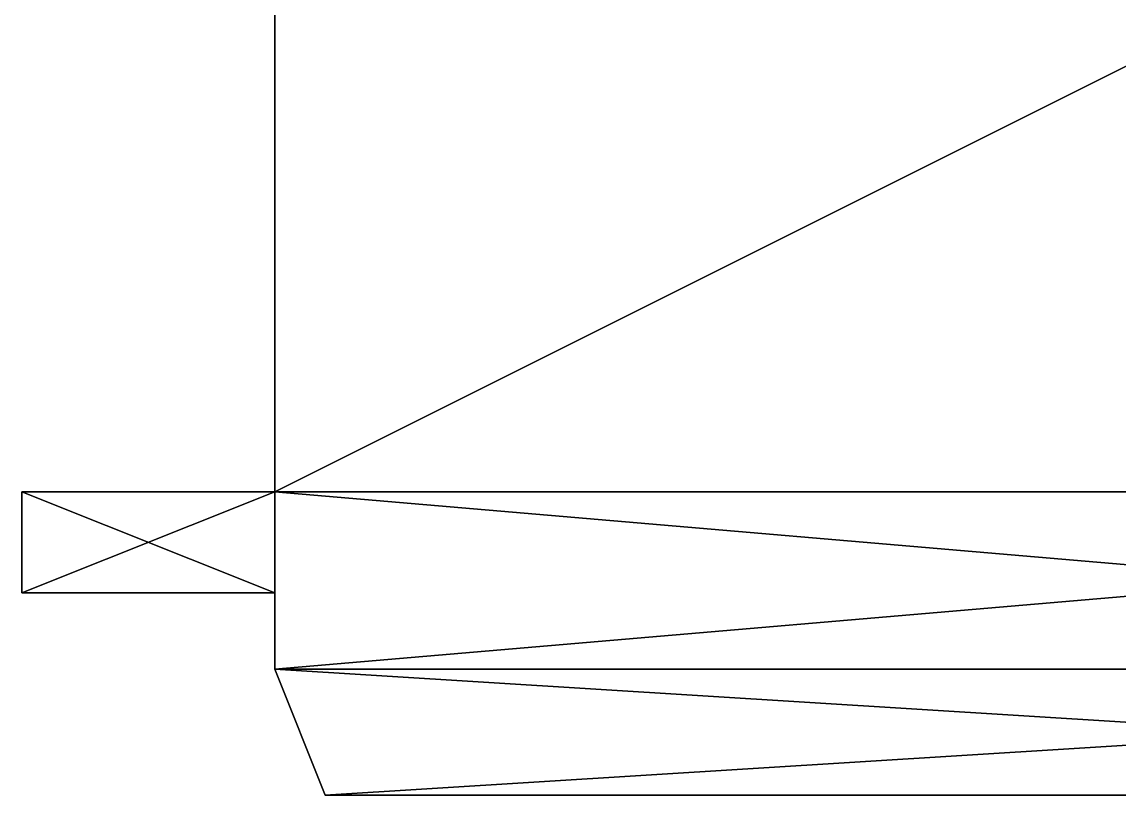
# Model space of a CAD drawing. Header units: millimetres. Extents: x 779 to 931, y 271 to 417.
# Drawn here: x 878.27 to 899.97, y 300.63 to 315.92 of the extents above; entities that cross this region are included whole.
import ezdxf

# ---------------------------------------------------------------- set-up
doc = ezdxf.new("R2010")
doc.units = ezdxf.units.MM

# ---------------------------------------------------------------- blocks, each defined once
blk = doc.blocks.new('Component')
for p, q in [((0, 20, 6), (0, 20, 26.5)), ((0, 20, 6), (0, 12.5, 6)), ((41, 20, 6), (0, 20, 6)), ((41, 20, 2.488), (0, 20, 2.488)), ((0, 20, 2.488), (1, 19)), ((0, 20, 2.488), (0, 0, 2.488)), ((0, 20, 2.488), (0, 20, 6)), ((40, 19), (1, 19)), ((1, 19), (1, 1)), ((-5, 12.5, 4), (-5, 12.5, 6)), ((-5, 7.5, 4), (-5, 12.5, 4)), ((-5, 12.5, 6), (-5, 7.5, 6)), ((0, 12.5, 4), (-5, 12.5, 4)), ((0, 12.5, 6), (-5, 12.5, 6)), ((0, 12.5, 4), (0, 12.5, 6)), ((0, 7.5, 4), (0, 12.5, 4)), ((0, 12.5, 6), (0, 7.5, 6)), ((-5, 7.5, 6), (-5, 7.5, 4)), ((0, 7.5, 4), (-5, 7.5, 4)), ((0, 7.5, 6), (-5, 7.5, 6)), ((0, 7.5, 6), (0, 7.5, 4)), ((0, 7.5, 6), (0, 0, 6)), ((0, 0, 2.488), (1, 1)), ((1, 1), (40, 1)), ((0, 0, 6), (0, 0, 26.5)), ((0, 0, 6), (41, 0, 6)), ((0, 0, 2.488), (41, 0, 2.488)), ((0, 0, 2.488), (0, 0, 6))]:
    blk.add_line(p, q)
mesh = blk.add_polyface()
corners = [(0, 20, 26.5), (41, 20, 6), (0, 20, 6), (41, 20, 26.5)]
mesh.append_faces([[corners[k] for k in face] for face in [(0, 1, 2), (1, 0, 3)]], dxfattribs={"vtx0": -1})
mesh = blk.add_polyface()
corners = [(0, 20, 26.5), (0, 0, 6), (0, 0, 26.5), (0, 7.5, 6), (0, 12.5, 6), (0, 20, 6)]
mesh.append_faces([[corners[k] for k in face] for face in [(0, 1, 2), (4, 0, 5)]], dxfattribs={"vtx0": -1})
mesh.append_faces([[corners[k] for k in face] for face in [(1, 0, 3), (3, 0, 4)]], dxfattribs={"vtx0": -1, "vtx1": -1})
mesh = blk.add_polyface()
corners = [(41, 0, 6), (0, 7.5, 6), (0, 0, 6), (0, 12.5, 6), (0, 20, 6), (41, 20, 6)]
mesh.append_faces([[corners[k] for k in face] for face in [(0, 1, 2), (4, 0, 5)]], dxfattribs={"vtx0": -1})
mesh.append_faces([[corners[k] for k in face] for face in [(1, 0, 3), (3, 0, 4)]], dxfattribs={"vtx0": -1, "vtx1": -1})
mesh = blk.add_polyface()
corners = [(0, 20, 2.488), (40, 19), (1, 19), (41, 20, 2.488)]
mesh.append_faces([[corners[k] for k in face] for face in [(0, 1, 2), (1, 0, 3)]], dxfattribs={"vtx0": -1})
mesh = blk.add_polyface()
corners = [(0, 20, 2.488), (1, 1), (0, 0, 2.488), (1, 19)]
mesh.append_faces([[corners[k] for k in face] for face in [(0, 1, 2), (1, 0, 3)]], dxfattribs={"vtx0": -1})
mesh = blk.add_polyface()
corners = [(0, 20, 6), (41, 20, 2.488), (0, 20, 2.488), (41, 20, 6)]
mesh.append_faces([[corners[k] for k in face] for face in [(0, 1, 2), (1, 0, 3)]], dxfattribs={"vtx0": -1})
mesh = blk.add_polyface()
corners = [(0, 20, 6), (0, 12.5, 4), (0, 12.5, 6), (0, 7.5, 6), (0, 0, 2.488), (0, 0, 6), (0, 7.5, 4), (0, 20, 2.488)]
mesh.append_faces([[corners[k] for k in face] for face in [(0, 1, 2), (3, 4, 5)]], dxfattribs={"vtx0": -1})
mesh.append_faces([[corners[k] for k in face] for face in [(4, 6, 7), (7, 1, 0)]], dxfattribs={"vtx0": -1, "vtx1": -1})
mesh.append_faces([[corners[k] for k in face] for face in [(4, 3, 6), (7, 6, 1)]], dxfattribs={"vtx0": -1, "vtx2": -1})
mesh = blk.add_polyface()
corners = [(40, 19), (1, 1), (1, 19), (40, 1)]
mesh.append_faces([[corners[k] for k in face] for face in [(0, 1, 2), (1, 0, 3)]], dxfattribs={"vtx0": -1})
mesh = blk.add_polyface()
corners = [(-5, 12.5, 6), (-5, 7.5, 4), (-5, 7.5, 6), (-5, 12.5, 4)]
mesh.append_faces([[corners[k] for k in face] for face in [(0, 1, 2), (1, 0, 3)]], dxfattribs={"vtx0": -1})
mesh = blk.add_polyface()
corners = [(-5, 12.5, 6), (0, 12.5, 4), (-5, 12.5, 4), (0, 12.5, 6)]
mesh.append_faces([[corners[k] for k in face] for face in [(0, 1, 2), (1, 0, 3)]], dxfattribs={"vtx0": -1})
mesh = blk.add_polyface()
corners = [(0, 12.5, 4), (-5, 7.5, 4), (-5, 12.5, 4), (0, 7.5, 4)]
mesh.append_faces([[corners[k] for k in face] for face in [(0, 1, 2), (1, 0, 3)]], dxfattribs={"vtx0": -1})
mesh = blk.add_polyface()
corners = [(0, 7.5, 6), (-5, 12.5, 6), (-5, 7.5, 6), (0, 12.5, 6)]
mesh.append_faces([[corners[k] for k in face] for face in [(0, 1, 2), (1, 0, 3)]], dxfattribs={"vtx0": -1})
mesh = blk.add_polyface()
corners = [(0, 7.5, 6), (-5, 7.5, 4), (0, 7.5, 4), (-5, 7.5, 6)]
mesh.append_faces([[corners[k] for k in face] for face in [(0, 1, 2), (1, 0, 3)]], dxfattribs={"vtx0": -1})
mesh = blk.add_polyface()
corners = [(41, 0, 2.488), (1, 1), (40, 1), (0, 0, 2.488)]
mesh.append_faces([[corners[k] for k in face] for face in [(0, 1, 2), (1, 0, 3)]], dxfattribs={"vtx0": -1})
mesh = blk.add_polyface()
corners = [(41, 0, 26.5), (0, 0, 6), (41, 0, 6), (0, 0, 26.5)]
mesh.append_faces([[corners[k] for k in face] for face in [(0, 1, 2), (1, 0, 3)]], dxfattribs={"vtx0": -1})
mesh = blk.add_polyface()
corners = [(41, 0, 6), (0, 0, 2.488), (41, 0, 2.488), (0, 0, 6)]
mesh.append_faces([[corners[k] for k in face] for face in [(0, 1, 2), (1, 0, 3)]], dxfattribs={"vtx0": -1})

msp = doc.modelspace()

# ---------------------------------------------------------------- block references
at = {"extrusion": (0, 1, -1.83697e-16), "rotation": 180}
msp.add_blockref('Component', (-883.273, 25, 300.634), dxfattribs=at)

doc.saveas('drawing.dxf')
